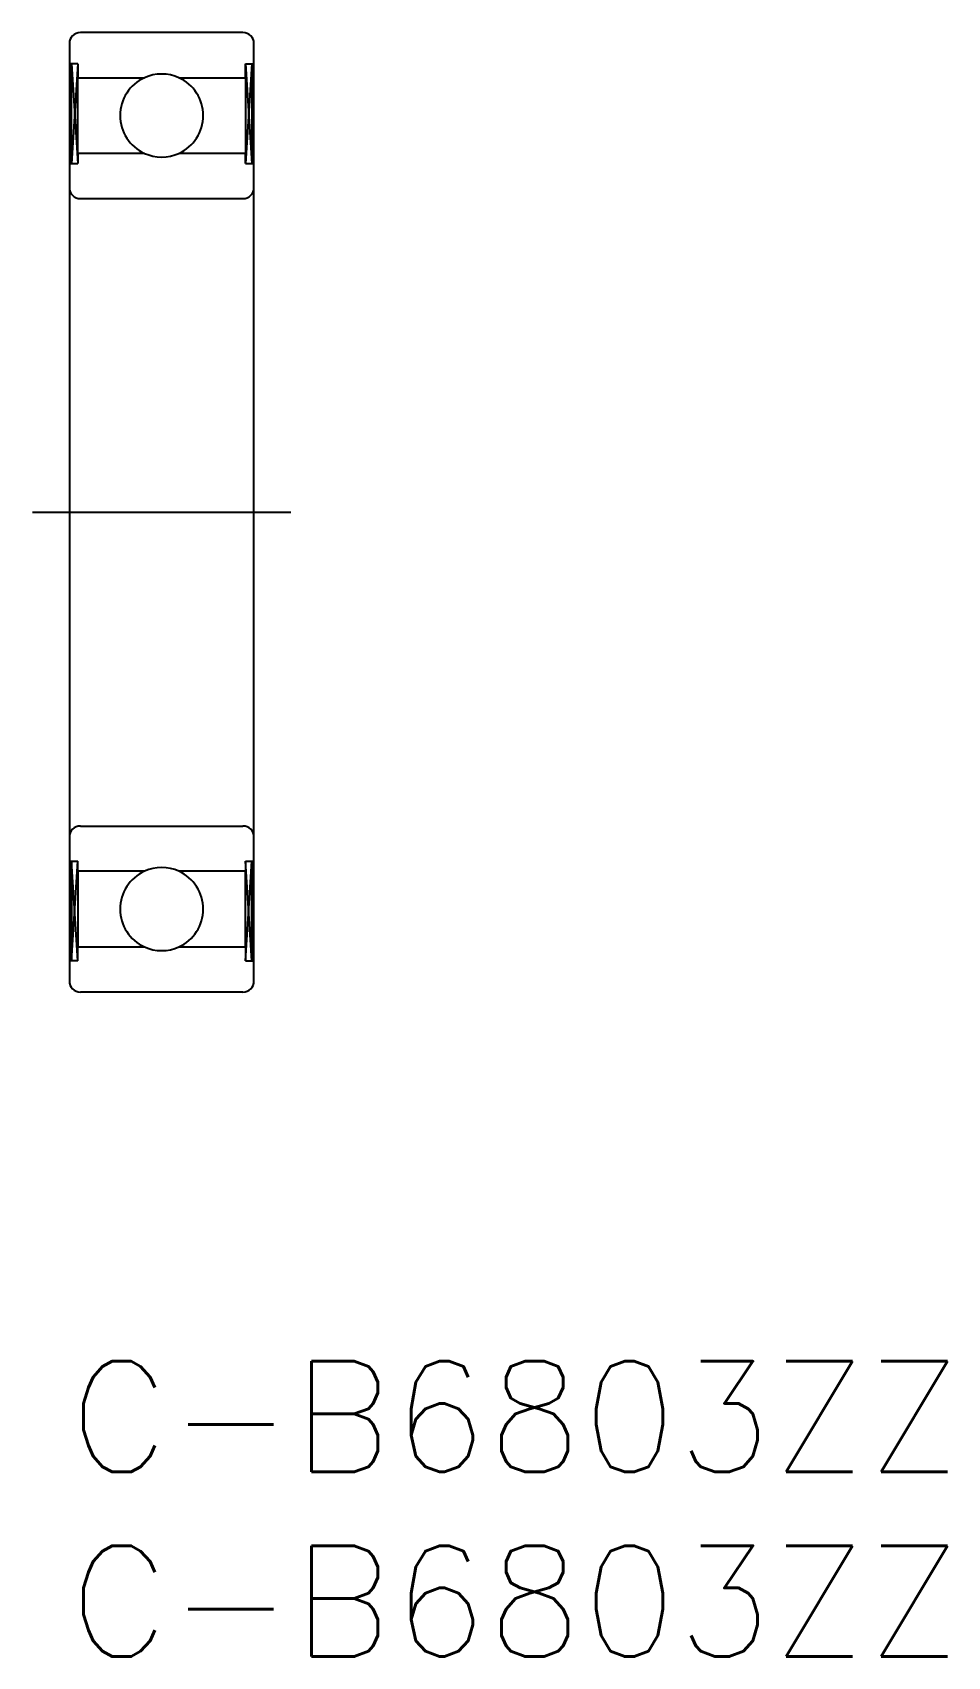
# Model space of a CAD drawing. Extents: x -1 to 23.8, y -8 to 36.
import ezdxf

# ---------------------------------------------------------------- set-up
doc = ezdxf.new("R2010")
doc.units = 0
doc.header["$LTSCALE"] = 0.5
doc.linetypes.add('CENTER', pattern=[50.8, 31.75, -6.35, 6.35, -6.35])
for name, color, linetype in [('MSM_CENTER', 1, 'CENTER'), ('MSM_CONTINUOUS', 7, 'CONTINUOUS'), ('MSM_NARROW', 5, 'CONTINUOUS'), ('MSM_PART_NUMBER', 7, 'CONTINUOUS')]:
    doc.layers.add(name, color=color, linetype=linetype)
doc.styles.get("Standard").update_dxf_attribs({"font": 'txt.shx', "height": 1, "bigfont": 'bigfont.shx'})

# ---------------------------------------------------------------- blocks, each defined once
blk = doc.blocks.new('*U7')
at = {"layer": 'MSM_PART_NUMBER'}
blk.add_text('C-B6803ZZ', height=3, dxfattribs=at).set_placement((0, -3))
blk = doc.blocks.new('*U8')
at = {"layer": 'MSM_PART_NUMBER'}
blk.add_text('C-B6803ZZ', height=3, dxfattribs=at).set_placement((0, -8))

msp = doc.modelspace()

# ---------------------------------------------------------------- linework, layer by layer
at = {"layer": 'MSM_CENTER'}
msp.add_line((-1, 23), (6, 23), dxfattribs=at)
at = {"layer": 'MSM_CONTINUOUS'}
for p, q in [((0, 35.7), (0, 10.3)), ((4.7, 36), (0.3, 36)), ((5, 10.3), (5, 35.7)), ((0.23, 35.15), (0, 35.15)), ((0.057, 32.45), (0.057, 35.15)), ((0.23, 35.15), (0.23, 34.775)), ((0.23, 32.725), (0.23, 34.775)), ((0.23, 34.775), (2.036, 34.775)), ((2.964, 34.775), (4.77, 34.775)), ((4.77, 34.775), (4.77, 35.15)), ((4.77, 35.15), (5, 35.15)), ((4.77, 34.775), (4.77, 32.725)), ((4.942, 35.15), (4.942, 32.45)), ((0.23, 32.725), (0.23, 32.45)), ((2.036, 32.725), (0.23, 32.725)), ((4.77, 32.725), (2.964, 32.725)), ((4.77, 32.45), (4.77, 32.725)), ((0, 32.45), (0.23, 32.45)), ((4.77, 32.45), (5, 32.45)), ((0.3, 31.5), (4.7, 31.5)), ((0.3, 14.5), (4.7, 14.5)), ((0, 13.55), (0.23, 13.55)), ((0.057, 13.55), (0.057, 10.85)), ((0.23, 13.275), (0.23, 13.55)), ((0.23, 13.275), (0.23, 11.225)), ((2.036, 13.275), (0.23, 13.275)), ((4.77, 13.275), (2.964, 13.275)), ((4.77, 13.55), (4.77, 13.275)), ((4.77, 13.55), (5, 13.55)), ((4.77, 11.225), (4.77, 13.275)), ((4.942, 10.85), (4.942, 13.55)), ((0.23, 10.85), (0.23, 11.225)), ((0.23, 11.225), (2.036, 11.225)), ((2.964, 11.225), (4.77, 11.225)), ((4.77, 11.225), (4.77, 10.85)), ((0.23, 10.85), (0, 10.85)), ((4.77, 10.85), (5, 10.85)), ((4.7, 10), (0.3, 10))]:
    msp.add_line(p, q, dxfattribs=at)
for centre, radius, start, end in [((0.3, 35.7), 0.3, 90, 180), ((4.7, 35.7), 0.3, 0, 90), ((2.5, 33.75), 1.125, 114.3406, 245.6594), ((2.5, 33.75), 1.125, 65.6594, 114.3406), ((2.5, 33.75), 1.125, 294.3406, 65.6594), ((2.5, 33.75), 1.125, 245.6594, 294.3406), ((0.3, 31.8), 0.3, 180, 270), ((4.7, 31.8), 0.3, 270, 0), ((0.3, 14.2), 0.3, 90, 180), ((4.7, 14.2), 0.3, 0, 90), ((2.5, 12.25), 1.125, 114.3406, 245.6594), ((2.5, 12.25), 1.125, 65.6594, 114.3406), ((2.5, 12.25), 1.125, 294.3406, 65.6594), ((2.5, 12.25), 1.125, 245.6594, 294.3406), ((0.3, 10.3), 0.3, 180, 270), ((4.7, 10.3), 0.3, 270, 0)]:
    msp.add_arc(centre, radius, start, end, dxfattribs=at)
at = {"layer": 'MSM_NARROW'}
for p, q in [((0.057, 35.15), (0.23, 32.45)), ((0.23, 35.15), (0.057, 32.45)), ((4.77, 35.15), (4.942, 32.45)), ((4.942, 35.15), (4.77, 32.45)), ((0.057, 10.85), (0.23, 13.55)), ((0.23, 10.85), (0.057, 13.55)), ((4.77, 10.85), (4.942, 13.55)), ((4.942, 10.85), (4.77, 13.55))]:
    msp.add_line(p, q, dxfattribs=at)

# ---------------------------------------------------------------- block references
at = {"layer": 'MSM_CONTINUOUS'}
for name in ['*U7', '*U8']:
    msp.add_blockref(name, (0, 0), dxfattribs=at)

doc.saveas('drawing.dxf')
